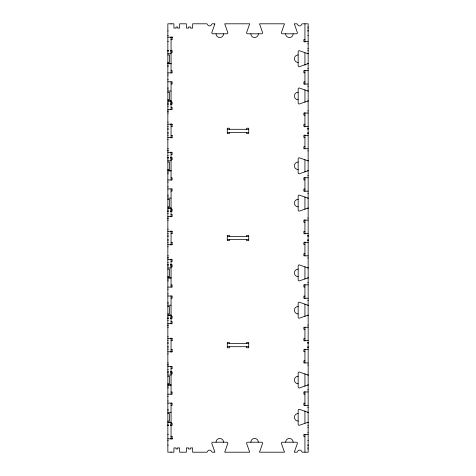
<?xml version="1.0" encoding="UTF-8"?>
<svg xmlns="http://www.w3.org/2000/svg" width="476" height="476" viewBox="0 0 476 476"><rect width="100%" height="100%" fill="white"/><g stroke="black" fill="none" stroke-linecap="round" stroke-linejoin="round"><path stroke-width="0.71" d="M307.847 63.719A1.071 1.071 0 0 1 308.15 63.677A1.071 1.071 0 0 0 307.847 63.719L299.225 66.735A1.071 1.071 0 0 1 298.154 65.664L298.154 51.741A1.071 1.071 0 0 1 299.225 50.67L307.847 53.687A1.071 1.071 0 0 0 308.15 53.734A1.071 1.071 0 0 1 307.847 53.687M307.847 101.013A1.071 1.071 0 0 1 308.15 100.966A1.071 1.071 0 0 0 307.847 101.013L299.225 104.03A1.071 1.071 0 0 1 298.154 102.959L298.154 89.036A1.071 1.071 0 0 1 299.225 87.965L307.847 90.981A1.071 1.071 0 0 0 308.15 91.023A1.071 1.071 0 0 1 307.847 90.981M307.847 170.819A1.071 1.071 0 0 1 308.15 170.777A1.071 1.071 0 0 0 307.847 170.819L299.225 173.835A1.071 1.071 0 0 1 298.154 172.764L298.154 158.841A1.071 1.071 0 0 1 299.225 157.77L307.847 160.787A1.071 1.071 0 0 0 308.15 160.834A1.071 1.071 0 0 1 307.847 160.787M307.847 208.113A1.071 1.071 0 0 1 308.15 208.066A1.071 1.071 0 0 0 307.847 208.113L299.225 211.13A1.071 1.071 0 0 1 298.154 210.059L298.154 196.136A1.071 1.071 0 0 1 299.225 195.065L307.847 198.081A1.071 1.071 0 0 0 308.15 198.123A1.071 1.071 0 0 1 307.847 198.081M307.847 277.919A1.071 1.071 0 0 1 308.15 277.877A1.071 1.071 0 0 0 307.847 277.919L299.225 280.935A1.071 1.071 0 0 1 298.154 279.864L298.154 265.941A1.071 1.071 0 0 1 299.225 264.87L307.847 267.887A1.071 1.071 0 0 0 308.15 267.934A1.071 1.071 0 0 1 307.847 267.887M307.847 315.213A1.071 1.071 0 0 1 308.15 315.166A1.071 1.071 0 0 0 307.847 315.213L299.225 318.23A1.071 1.071 0 0 1 298.154 317.159L298.154 303.236A1.071 1.071 0 0 1 299.225 302.165L307.847 305.181A1.071 1.071 0 0 0 308.15 305.223A1.071 1.071 0 0 1 307.847 305.181M307.847 385.019A1.071 1.071 0 0 1 308.15 384.977A1.071 1.071 0 0 0 307.847 385.019L299.225 388.035A1.071 1.071 0 0 1 298.154 386.964L298.154 373.041A1.071 1.071 0 0 1 299.225 371.97L307.847 374.987A1.071 1.071 0 0 0 308.15 375.034A1.071 1.071 0 0 1 307.847 374.987M307.847 422.313A1.071 1.071 0 0 1 308.15 422.266A1.071 1.071 0 0 0 307.847 422.313L299.225 425.33A1.071 1.071 0 0 1 298.154 424.259L298.154 410.336A1.071 1.071 0 0 1 299.225 409.265L307.847 412.281A1.071 1.071 0 0 0 308.15 412.323A1.071 1.071 0 0 1 307.847 412.281M307.746 27.013L308.15 27.013M307.746 28.084L308.15 28.084M307.746 30.809L308.15 30.809M167.85 30.94L168.248 30.94M307.746 30.94L308.15 30.94M167.85 35.402L168.248 35.402M307.746 35.402L308.15 35.402M167.85 37.188L172.133 37.188M171.062 37.544L172.133 37.544M171.062 39.329L172.133 39.329L172.133 36.878M171.062 39.508L172.133 39.776M304.938 39.508L303.866 39.508L303.866 41.65L308.15 41.65M167.85 41.65L168.385 41.65M307.746 43.792L308.15 43.792M307.746 48.433L308.15 48.433M167.85 50.575L168.385 50.575M170.527 50.575L172.133 50.575L172.133 52.717L171.062 52.717M307.746 50.575L308.15 50.575M167.85 50.67L168.248 50.67M170.658 50.67L171.062 50.67M167.85 51.741L168.248 51.741M170.658 51.741L171.062 51.741M167.85 53.734L171.062 53.734M167.85 54.954L169.456 54.954L169.456 62.451L167.85 62.451M167.85 63.677L171.062 63.677M167.85 63.719L171.062 63.719M167.85 65.664L168.248 65.664M167.85 66.735L168.248 66.735M307.746 68.514L308.15 68.514M308.15 70.656L303.866 70.656L303.866 72.798L304.938 72.798M171.062 70.746L172.133 70.746L172.133 72.888L167.85 72.888M167.85 75.029L168.248 75.029M167.85 79.671L168.248 79.671M167.85 81.812L172.133 81.812L172.133 83.954L171.062 83.954M304.938 81.902L303.866 81.902L303.866 84.044L308.15 84.044M307.746 86.186L308.15 86.186M167.85 87.965L168.248 87.965M167.85 89.036L168.248 89.036M167.85 91.023L171.062 91.023M167.85 92.249L169.456 92.249L169.456 99.746L167.85 99.746M171.062 101.983L172.133 101.983L172.133 104.125L170.527 104.125M167.85 102.959L168.248 102.959M170.658 102.959L171.062 102.959M167.85 104.03L168.248 104.03M170.658 104.03L171.062 104.03M167.85 104.125L168.385 104.125M167.85 106.267L168.248 106.267M171.062 107.338L172.133 107.338L172.133 109.48L167.85 109.48M167.85 110.908L168.248 110.908M307.746 110.908L308.15 110.908M167.85 111.622L168.248 111.622M167.85 113.05L168.385 113.05M308.15 113.05L303.866 113.05L303.866 115.192L304.938 115.192M167.85 122.064L168.248 122.064M167.85 124.206L172.133 124.206L172.133 126.438M171.062 124.296L172.133 124.296M304.938 124.296L303.866 124.296L303.866 126.438L308.15 126.438M171.062 126.348L172.133 126.348M167.85 126.438L168.248 126.438M167.85 128.222L168.248 128.222M307.746 128.222L308.15 128.222M307.746 128.579L308.15 128.579M167.85 129.293L168.248 129.293M227.29 129.293L248.71 129.293M307.746 129.293L308.15 129.293M167.85 132.506L168.248 132.506M227.29 132.506L248.71 132.506M307.746 132.506L308.15 132.506M307.746 133.22L308.15 133.22M167.85 133.577L168.248 133.577M307.746 133.577L308.15 133.577M167.85 135.362L168.248 135.362M308.15 135.362L303.866 135.362L303.866 137.504L304.938 137.504M171.062 135.452L172.133 135.452M171.062 137.504L172.133 137.504M167.85 137.594L172.133 137.594L172.133 135.362M167.85 139.736L168.248 139.736M304.938 146.608L303.866 146.608L303.866 148.75L308.15 148.75M167.85 148.75L168.385 148.75M167.85 150.178L168.248 150.178M167.85 150.892L168.248 150.892M307.746 150.892L308.15 150.892M167.85 152.32L172.133 152.32L172.133 154.462L171.062 154.462M167.85 155.533L168.248 155.533M167.85 157.675L168.385 157.675M170.527 157.675L172.133 157.675L172.133 159.817L171.062 159.817M167.85 157.77L168.248 157.77M170.658 157.77L171.062 157.77M167.85 158.841L168.248 158.841M170.658 158.841L171.062 158.841M167.85 160.787L171.062 160.787M167.85 162.054L169.456 162.054L169.456 169.551L167.85 169.551M167.85 170.777L171.062 170.777M167.85 170.819L171.062 170.819M167.85 172.764L168.248 172.764M167.85 173.835L168.248 173.835M307.746 175.614L308.15 175.614M308.15 177.756L303.866 177.756L303.866 179.898L304.938 179.898M171.062 177.845L172.133 177.845L172.133 179.987L167.85 179.987M167.85 182.13L168.248 182.13M167.85 186.77L168.248 186.77M167.85 188.912L172.133 188.912L172.133 191.055L171.062 191.055M304.938 189.002L303.866 189.002L303.866 191.144L308.15 191.144M307.746 193.286L308.15 193.286M167.85 195.065L168.248 195.065M167.85 196.136L168.248 196.136M167.85 198.123L171.062 198.123M167.85 199.349L169.456 199.349L169.456 206.846L167.85 206.846M171.062 209.083L172.133 209.083L172.133 211.225L170.527 211.225M167.85 210.059L168.248 210.059M170.658 210.059L171.062 210.059M167.85 211.13L168.248 211.13M170.658 211.13L171.062 211.13M167.85 211.225L168.385 211.225M167.85 213.367L168.248 213.367M171.062 214.438L172.133 214.438L172.133 216.58L167.85 216.58M167.85 218.008L168.248 218.008M307.746 218.008L308.15 218.008M167.85 218.722L168.248 218.722M167.85 220.15L168.385 220.15M308.15 220.15L303.866 220.15L303.866 222.292L304.938 222.292M167.85 229.164L168.248 229.164M167.85 231.306L172.133 231.306L172.133 233.537M171.062 231.395L172.133 231.395M304.938 231.395L303.866 231.395L303.866 233.537L308.15 233.537M171.062 233.448L172.133 233.448M167.85 233.537L168.248 233.537M167.85 235.322L168.248 235.322M307.746 235.322L308.15 235.322M307.746 235.679L308.15 235.679M167.85 236.393L168.248 236.393M227.29 236.393L248.71 236.393M307.746 236.393L308.15 236.393M167.85 239.606L168.248 239.606M227.29 239.606L248.71 239.606M307.746 239.606L308.15 239.606M307.746 240.32L308.15 240.32M167.85 240.677L168.248 240.677M307.746 240.677L308.15 240.677M167.85 242.462L168.248 242.462M308.15 242.462L303.866 242.462L303.866 244.605L304.938 244.605M171.062 242.552L172.133 242.552M171.062 244.605L172.133 244.605M167.85 244.694L172.133 244.694L172.133 242.462M167.85 246.836L168.248 246.836M304.938 253.708L303.866 253.708L303.866 255.85L308.15 255.85M167.85 255.85L168.385 255.85M167.85 257.278L168.248 257.278M167.85 257.992L168.248 257.992M307.746 257.992L308.15 257.992M167.85 259.42L172.133 259.42L172.133 261.562L171.062 261.562M167.85 262.633L168.248 262.633M167.85 264.775L168.385 264.775M170.527 264.775L172.133 264.775L172.133 266.917L171.062 266.917M167.85 264.87L168.248 264.87M170.658 264.87L171.062 264.87M167.85 265.941L168.248 265.941M170.658 265.941L171.062 265.941M167.85 267.934L171.062 267.887M167.85 269.154L169.456 269.154L169.456 276.651L167.85 276.651M167.85 277.877L171.062 277.877M167.85 277.919L171.062 277.919M167.85 279.864L168.248 279.864M167.85 280.935L168.248 280.935M307.746 282.714L308.15 282.714M308.15 284.856L303.866 284.856L303.866 286.998L304.938 286.998M171.062 284.945L172.133 284.945L172.133 287.087L167.85 287.087M167.85 289.229L168.248 289.229M167.85 293.87L168.248 293.87M167.85 296.012L172.133 296.012L172.133 298.154L171.062 298.154M304.938 296.102L303.866 296.102L303.866 298.244L308.15 298.244M307.746 300.386L308.15 300.386M167.85 302.165L168.248 302.165M167.85 303.236L168.248 303.236M167.85 305.181L171.062 305.223M167.85 306.449L169.456 306.449L169.456 313.946L167.85 313.946M171.062 316.183L172.133 316.183L172.133 318.325L170.527 318.325M167.85 317.159L168.248 317.159M170.658 317.159L171.062 317.159M167.85 318.23L168.248 318.23M170.658 318.23L171.062 318.23M167.85 318.325L168.385 318.325M167.85 320.467L168.248 320.467M171.062 321.538L172.133 321.538L172.133 323.68L167.85 323.68M167.85 325.108L168.248 325.108M307.746 325.108L308.15 325.108M167.85 325.822L168.248 325.822M167.85 327.25L168.385 327.25M308.15 327.25L303.866 327.25L303.866 329.392L304.938 329.392M167.85 336.264L168.248 336.264M167.85 338.406L172.133 338.406L172.133 340.637M171.062 338.495L172.133 338.495M304.938 338.495L303.866 338.495L303.866 340.637L308.15 340.637M171.062 340.548L172.133 340.548M167.85 340.637L168.248 340.637M167.85 342.422L168.248 342.422M307.746 342.422L308.15 342.422M307.746 342.779L308.15 342.779M167.85 343.493L168.248 343.493M227.29 343.493L248.71 343.493M307.746 343.493L308.15 343.493M167.85 346.707L168.248 346.707M227.29 346.707L248.71 346.707M307.746 346.707L308.15 346.707M307.746 347.42L308.15 347.42M167.85 347.777L168.248 347.777M307.746 347.777L308.15 347.777M167.85 349.562L168.248 349.562M308.15 349.562L303.866 349.562L303.866 351.704L304.938 351.704M171.062 349.652L172.133 349.652M171.062 351.704L172.133 351.704M167.85 351.794L172.133 351.794L172.133 349.562M167.85 353.936L168.248 353.936M304.938 360.808L303.866 360.808L303.866 362.95L308.15 362.95M167.85 362.95L168.385 362.95M167.85 364.378L168.248 364.378M167.85 365.092L168.248 365.092M307.746 365.092L308.15 365.092M167.85 366.52L172.133 366.52L172.133 368.662L171.062 368.662M167.85 369.733L168.248 369.733M167.85 371.875L168.385 371.875M170.527 371.875L172.133 371.875L172.133 374.017L171.062 374.017M167.85 371.97L168.248 371.97M170.658 371.97L171.062 371.97M167.85 373.041L168.248 373.041M170.658 373.041L171.062 373.041M167.85 375.034L171.062 375.034M167.85 376.254L169.456 376.254L169.456 383.751L167.85 383.751M167.85 384.977L171.062 384.977M167.85 385.019L171.062 385.019M167.85 386.964L168.248 386.964M167.85 388.035L168.248 388.035M307.746 389.814L308.15 389.814M308.15 391.956L303.866 391.956L303.866 394.098L304.938 394.098M171.062 392.045L172.133 392.045L172.133 394.188L167.85 394.188M167.85 396.329L168.248 396.329M167.85 400.97L168.248 400.97M167.85 403.112L172.133 403.112L172.133 405.255L171.062 405.255M304.938 403.202L303.866 403.202L303.866 405.344L308.15 405.344M307.746 407.486L308.15 407.486M167.85 409.265L168.248 409.265M167.85 410.336L168.248 410.336M167.85 412.323L171.062 412.281M167.85 413.549L169.456 413.549L169.456 421.046L167.85 421.046M171.062 423.283L172.133 423.283L172.133 425.425L170.527 425.425M167.85 424.259L168.248 424.259M170.658 424.259L171.062 424.259M167.85 425.33L168.248 425.33M170.658 425.33L171.062 425.33M167.85 425.425L168.385 425.425M307.746 425.425L308.15 425.425M307.746 427.567L308.15 427.567M307.746 432.208L308.15 432.208M167.85 434.35L168.385 434.35M308.15 434.35L303.866 434.35L303.866 436.492L304.938 436.492M171.062 436.492L172.133 436.224M171.062 436.67L172.133 436.67L172.133 439.122M171.062 438.455L172.133 438.455M167.85 438.812L172.133 438.812M167.85 440.597L168.248 440.597M307.746 440.597L308.15 440.597M167.85 445.06L168.248 445.06M307.746 445.06L308.15 445.06M307.746 445.191L308.15 445.191M307.746 447.916L308.15 447.916M307.746 448.987L308.15 448.987M304.938 23.8L304.938 42.186M304.938 52.818L304.938 65.153M304.938 70.258L304.938 84.448M304.938 89.821L304.938 102.185M304.938 112.514L304.938 126.997M304.938 134.803L304.938 148.75M304.938 159.615L304.938 171.979M304.938 177.352L304.938 191.542M304.938 196.921L304.938 209.285M304.938 219.614L304.938 234.097M304.938 241.903L304.938 255.85M304.938 266.715L304.938 279.079M304.938 284.452L304.938 298.642M304.938 304.021L304.938 316.385M304.938 327.25L304.938 341.197M304.938 349.003L304.938 362.95M304.938 373.815L304.938 386.179M304.938 391.552L304.938 405.742M304.938 410.847L304.938 423.182M304.938 434.35L304.938 452.2M246.568 129.293L246.568 128.222L248.71 128.222L248.71 133.577L246.568 133.577L246.568 132.506M246.568 236.393L246.568 235.322L248.71 235.322L248.71 240.677L246.568 240.677L246.568 239.606M246.568 343.493L246.568 342.422L248.71 342.422L248.71 347.777L246.568 347.777L246.568 346.707M229.432 129.293L229.432 128.222L227.29 128.222L227.29 133.577L229.432 133.577L229.432 132.506M229.432 236.393L229.432 235.322L227.29 235.322L227.29 240.677L229.432 240.677L229.432 239.606M229.432 343.493L229.432 342.422L227.29 342.422L227.29 347.777L229.432 347.777L229.432 346.707M171.062 23.8L171.062 24.115M171.062 36.92L171.062 73.024M171.062 81.682L171.062 109.748M171.062 123.724L171.062 138.076M171.062 152.052L171.062 180.124M171.062 188.782L171.062 216.848M171.062 230.824L171.062 245.176M171.062 259.152L171.062 287.218M171.062 295.876L171.062 323.948M171.062 337.924L171.062 352.276M171.062 366.252L171.062 394.318M171.062 402.976L171.062 439.08M171.062 451.885L171.062 452.2M298.154 169.551A3.748 3.748 0 0 1 294.406 165.803A3.748 3.748 0 0 1 298.154 162.054M298.154 206.846A3.748 3.748 0 0 1 294.406 203.097A3.748 3.748 0 0 1 298.154 199.349M298.154 276.651A3.748 3.748 0 0 1 294.406 272.903A3.748 3.748 0 0 1 298.154 269.154M298.154 313.946A3.748 3.748 0 0 1 294.406 310.197A3.748 3.748 0 0 1 298.154 306.449M298.154 383.751A3.748 3.748 0 0 1 294.406 380.003A3.748 3.748 0 0 1 298.154 376.254M298.154 421.046A3.748 3.748 0 0 1 294.406 417.297A3.748 3.748 0 0 1 298.154 413.549M216.062 442.204A3.748 3.748 0 0 1 219.811 438.455A3.748 3.748 0 0 1 223.559 442.204M250.852 442.204A3.748 3.748 0 0 1 254.6 438.455A3.748 3.748 0 0 1 258.349 442.204M285.642 442.204A3.748 3.748 0 0 1 289.39 438.455A3.748 3.748 0 0 1 293.139 442.204M223.559 33.796A3.748 3.748 0 0 1 219.811 37.544A3.748 3.748 0 0 1 216.062 33.796M258.349 33.796A3.748 3.748 0 0 1 254.6 37.544A3.748 3.748 0 0 1 250.852 33.796M293.139 33.796A3.748 3.748 0 0 1 289.39 37.544A3.748 3.748 0 0 1 285.642 33.796M298.154 62.451A3.748 3.748 0 0 1 294.406 58.703A3.748 3.748 0 0 1 298.154 54.954M298.154 99.746A3.748 3.748 0 0 1 294.406 95.997A3.748 3.748 0 0 1 298.154 92.249M214.795 24.103L211.778 32.725A1.071 1.071 0 0 0 212.849 33.796L226.772 33.796A1.071 1.071 0 0 0 227.843 32.725L224.827 24.103A1.071 1.071 0 0 1 224.785 23.8L249.626 23.8A1.071 1.071 0 0 1 249.585 24.103L246.568 32.725A1.071 1.071 0 0 0 247.639 33.796L261.562 33.796A1.071 1.071 0 0 0 262.633 32.725L259.616 24.103A1.071 1.071 0 0 1 259.575 23.8L284.416 23.8A1.071 1.071 0 0 1 284.374 24.103L281.358 32.725A1.071 1.071 0 0 0 282.429 33.796L296.352 33.796A1.071 1.071 0 0 0 297.423 32.725L294.406 24.103A1.071 1.071 0 0 1 294.364 23.8L296.619 23.8A1.071 1.071 0 0 1 297.631 24.514A2.142 2.142 0 0 0 301.671 24.514A1.071 1.071 0 0 1 302.676 23.8L308.15 23.8L308.15 452.2L302.676 452.2A1.071 1.071 0 0 1 301.671 451.486A2.142 2.142 0 0 0 297.631 451.486A1.071 1.071 0 0 1 296.619 452.2L294.358 452.2A1.071 1.071 0 0 1 294.406 451.897L297.423 443.275A1.071 1.071 0 0 0 296.352 442.204L282.429 442.204A1.071 1.071 0 0 0 281.358 443.275L284.374 451.897A1.071 1.071 0 0 1 284.416 452.2L259.569 452.2A1.071 1.071 0 0 1 259.616 451.897L262.633 443.275A1.071 1.071 0 0 0 261.562 442.204L247.639 442.204A1.071 1.071 0 0 0 246.568 443.275L249.585 451.897A1.071 1.071 0 0 1 249.626 452.2L224.779 452.2A1.071 1.071 0 0 1 224.827 451.897L227.843 443.275A1.071 1.071 0 0 0 226.772 442.204L212.849 442.204A1.071 1.071 0 0 0 211.778 443.275L214.795 451.897A1.071 1.071 0 0 1 214.837 452.2L212.582 452.2A1.071 1.071 0 0 1 211.57 451.486A2.142 2.142 0 0 0 207.53 451.486A1.071 1.071 0 0 1 206.525 452.2L192.661 452.2L192.661 447.916L190.519 447.916L190.519 448.987L188.555 448.987L188.555 447.916L186.413 447.916L186.413 452.2L179.648 452.2L179.648 447.916L177.506 447.916L177.506 448.987L176.06 448.987L176.06 447.916L173.918 447.916L173.918 452.2L167.85 452.2L167.85 23.8L173.918 23.8L173.918 28.084L176.06 28.084L176.06 27.013L177.506 27.013L177.506 28.084L179.648 28.084L179.648 23.8L186.413 23.8L186.413 28.084L188.555 28.084L188.555 27.013L190.519 27.013L190.519 28.084L192.661 28.084L192.661 23.8L206.525 23.8A1.071 1.071 0 0 1 207.53 24.514A2.142 2.142 0 0 0 211.57 24.514A1.071 1.071 0 0 1 212.582 23.8L214.837 23.8A1.071 1.071 0 0 1 214.795 24.103M171.062 100.966L167.85 100.966L171.062 101.013M171.062 208.066L167.85 208.066L171.062 208.113M171.062 315.166L167.85 315.166L171.062 315.213M171.062 422.266L167.85 422.266L171.062 422.313"/></g></svg>
